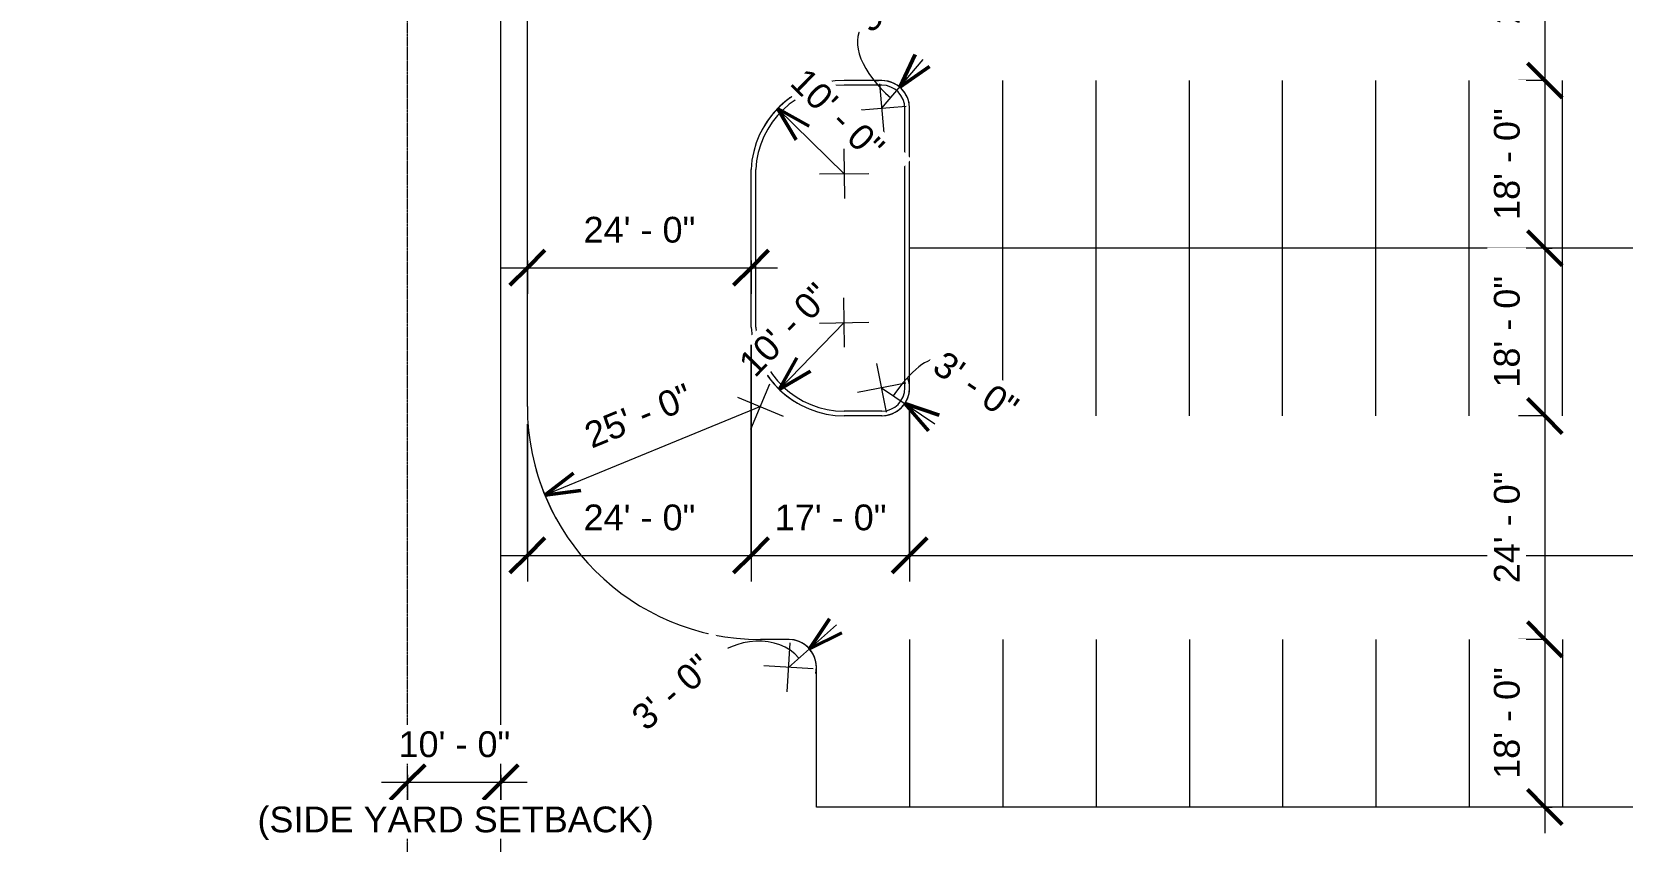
# Model space of a CAD drawing. Header units: inches. Extents: x 1 to 127281, y -26064 to 104775.
# Drawn here: x 22869 to 24916, y -24940 to -23897 of the extents above; entities that cross this region are included whole.
import ezdxf

# ---------------------------------------------------------------- set-up
doc = ezdxf.new("R2010")
doc.units = ezdxf.units.IN
doc.header["$MEASUREMENT"] = 0
doc.linetypes.add('Center 1_4_', pattern=[0.53125, 0.25, -0.09375, 0.09375, -0.09375])
doc.linetypes.add('Hidden', pattern=[0.28125, 0.1875, -0.09375])
for name, color, linetype, lineweight in [('A-ANNO-DIMS', 211, 'Continuous', 9), ('A-ANNO-DIMS-360', 211, 'Continuous', 9), ('A-PROP-SBCK', 71, 'Hidden', 15), ('EOP-PR', 4, 'Continuous', 9), ('G-ANNO-TEXT', 231, 'Continuous', 9), ('PAINT', 190, 'Continuous', 9), ('PROP', 3, 'Center 1_4_', 9)]:
    doc.layers.add(name, color=color, linetype=linetype, lineweight=lineweight)
doc.styles.add('Arial_1', font='arial.ttf', dxfattribs={"height": 33.194237})
doc.styles.add('Arial_2', font='arial.ttf', dxfattribs={"height": 44.258982})
doc.dimstyles.new('Arrow_-_3_32__Arial', dxfattribs={"dimscale": 12, "dimtxt": 33.75, "dimasz": 3.75, "dimexe": 2.8125, "dimexo": 0, "dimgap": 1.875, "dimtad": 1, "dimjust": 3, "dimdec": 5, "dimrnd": 0.03125, "dimzin": 1, "dimdsep": 46, "dimlunit": 4, "dimtxsty": 'Arial_1', "dimblk1": 'OPEN30', "dimblk2": 'OPEN30', "dimsah": 1, "dimcen": 0.09, "dimazin": 0, "dimtfac": 1, "dimtdec": 4, "dimtix": 1, "dimtmove": 0, "dimatfit": 2, "dimfxl": 1, "dimtvp": 1, "dimtfill": 1, "dimfrac": 2, "dimtolj": 1, "dimtzin": 0, "dimarcsym": 2})
doc.dimstyles.new('Arrow_-_3_32__Arial_1', dxfattribs={"dimscale": 12, "dimtxt": 33.75, "dimasz": 3.75, "dimexe": 2.8125, "dimexo": 0, "dimgap": 1.875, "dimtad": 1, "dimjust": 3, "dimdec": 5, "dimrnd": 0.03125, "dimzin": 1, "dimdsep": 46, "dimlunit": 4, "dimtxsty": 'Arial_1', "dimblk1": 'OPEN30', "dimblk2": 'OPEN30', "dimsah": 1, "dimcen": 0.09, "dimazin": 0, "dimtfac": 1, "dimtdec": 4, "dimtix": 1, "dimtmove": 0, "dimatfit": 2, "dimfxl": 1, "dimtvp": 1, "dimtfill": 1, "dimfrac": 2, "dimtolj": 1, "dimtzin": 0, "dimarcsym": 2})
doc.dimstyles.new('Linear_-_3_32__Arial_1', dxfattribs={"dimscale": 12, "dimtxt": 33.75, "dimasz": 3.75, "dimexe": 2.8125, "dimexo": 1.875, "dimgap": 1.875, "dimtad": 1, "dimdec": 4, "dimrnd": 0.0625, "dimzin": 1, "dimdsep": 46, "dimlunit": 4, "dimtxsty": 'Arial_1', "dimblk1": 'OBLIQUE', "dimblk2": 'OBLIQUE', "dimsah": 1, "dimcen": 0.09, "dimdle": 2.8125, "dimazin": 0, "dimtfac": 1, "dimtdec": 4, "dimtix": 1, "dimtmove": 0, "dimatfit": 3, "dimfxl": 1, "dimtvp": 1, "dimtfill": 1, "dimfrac": 2, "dimtolj": 1, "dimtzin": 0, "dimarcsym": 2})

# ---------------------------------------------------------------- blocks, each defined once
blk = doc.blocks.new('DIMBLOCK15-Site Plan - Phase 1')
at = {"layer": 'A-ANNO-DIMS-360', "lineweight": 50}
for q in [(24005.7, -23926.5), (24024.1, -23942.1)]:
    blk.add_line((23985.8, -23968.6), q, dxfattribs=at)
at = {"layer": 'A-ANNO-DIMS-360'}
for p, q in [((23962.5, -23996.1), (24015.9, -23933.1)), ((23959.9, -23964.4), (23965.1, -24027.8)), ((23994.2, -23993.5), (23930.8, -23998.7))]:
    blk.add_line(p, q, dxfattribs=at)
blk.add_arc((23962.5, -23996.1), 36, 356.0191, 103.4487, dxfattribs=at)
blk.add_ellipse((24004.4, -23946.6), major_axis=(-66.6, 56.4), ratio=0.537061, start_param=0, end_param=1.570796, dxfattribs=at)
at = {"layer": 'A-ANNO-DIMS-360', "color": 0, "insert": (23924.8, -23879.1), "char_height": 33.19, "width": 141.438, "attachment_point": 1, "rotation": 49.7339, "line_spacing_factor": 0.938532, "style": 'Arial_1', "bg_fill": 3, "box_fill_scale": 1.25, "bg_fill_color": 0, "bg_fill_transparency": 0}
blk.add_mtext('3\' - 0"', dxfattribs=at)
blk = doc.blocks.new('_Open30')
at = {"color": 0, "linetype": 'ByBlock', "lineweight": -2}
for p, q in [((-1, 0.268), (0, 0)), ((0, 0), (-1, -0.268)), ((0, 0), (-1, 0))]:
    blk.add_line(p, q, dxfattribs=at)
blk = doc.blocks.new('DIMBLOCK16-Site Plan - Phase 1')
at = {"layer": 'A-ANNO-DIMS-360'}
for p, q in [((23914.4, -24080.1), (23828.6, -23996.2)), ((23914, -24048.3), (23914.8, -24111.9)), ((23882.6, -24080.5), (23946.2, -24079.7))]:
    blk.add_line(p, q, dxfattribs=at)
at = {"layer": 'A-ANNO-DIMS-360', "lineweight": 50}
for q in [(23869.2, -24019.1), (23852.3, -24036.3)]:
    blk.add_line((23828.6, -23996.2), q, dxfattribs=at)
at = {"layer": 'A-ANNO-DIMS-360'}
blk.add_arc((23914.4, -24080.1), 120, 119.5557, 151.7846, dxfattribs=at)
at = {"layer": 'A-ANNO-DIMS-360', "color": 0, "insert": (23866, -23941.2), "char_height": 33.19, "width": 171.969, "attachment_point": 1, "rotation": 315.6702, "line_spacing_factor": 0.938532, "style": 'Arial_1', "bg_fill": 3, "box_fill_scale": 1.25, "bg_fill_color": 0, "bg_fill_transparency": 0}
blk.add_mtext('10\' - 0"', dxfattribs=at)
blk = doc.blocks.new('DIMBLOCK17-Site Plan - Phase 1')
at = {"layer": 'A-ANNO-DIMS-360'}
for p, q in [((23914.8, -24303.8), (23913.9, -24240.2)), ((23914.4, -24272), (23830.8, -24358.2)), ((23882.6, -24272.5), (23946.2, -24271.6))]:
    blk.add_line(p, q, dxfattribs=at)
at = {"layer": 'A-ANNO-DIMS-360', "lineweight": 50}
for q in [(23853.5, -24317.5), (23870.8, -24334.3)]:
    blk.add_line((23830.8, -24358.2), q, dxfattribs=at)
at = {"layer": 'A-ANNO-DIMS-360'}
blk.add_arc((23914.4, -24272), 120, 209.7517, 241.9806, dxfattribs=at)
at = {"layer": 'A-ANNO-DIMS-360', "color": 0, "insert": (23775.6, -24320.9), "char_height": 33.19, "width": 171.969, "attachment_point": 1, "rotation": 45.8662, "line_spacing_factor": 0.938532, "style": 'Arial_1', "bg_fill": 3, "box_fill_scale": 1.25, "bg_fill_color": 0, "bg_fill_transparency": 0}
blk.add_mtext('10\' - 0"', dxfattribs=at)
blk = doc.blocks.new('DIMBLOCK18-Site Plan - Phase 1')
at = {"layer": 'A-ANNO-DIMS-360'}
for p, q in [((23968.6, -24387.3), (23956.5, -24324.8)), ((23993.8, -24350), (23931.3, -24362.1)), ((23962.5, -24356), (24030.9, -24402.3))]:
    blk.add_line(p, q, dxfattribs=at)
at = {"layer": 'A-ANNO-DIMS-360', "lineweight": 50}
for q in [(24036.4, -24391.4), (24022.9, -24411.4)]:
    blk.add_line((23992.3, -24376.2), q, dxfattribs=at)
at = {"layer": 'A-ANNO-DIMS-360'}
blk.add_arc((23962.5, -24356), 36, 272.2235, 19.6531, dxfattribs=at)
blk.add_ellipse((23995.7, -24378.5), major_axis=(39, 57.7), ratio=0.316105, start_param=0, end_param=1.570796, dxfattribs=at)
at = {"layer": 'A-ANNO-DIMS-360', "color": 0, "insert": (24044.3, -24306.5), "char_height": 33.19, "width": 141.438, "attachment_point": 1, "rotation": 325.9383, "line_spacing_factor": 0.938532, "style": 'Arial_1', "bg_fill": 3, "box_fill_scale": 1.25, "bg_fill_color": 0, "bg_fill_transparency": 0}
blk.add_mtext('3\' - 0"', dxfattribs=at)
blk = doc.blocks.new('DIMBLOCK24-Site Plan - Phase 1')
at = {"layer": 'A-ANNO-DIMS-360'}
for p, q in [((23794.5, -24300.5), (23794.5, -24605.6)), ((23794.5, -24571.9), (23794.5, -24300.5)), ((23506.5, -24402.6), (23506.5, -24605.6)), ((23506.5, -24571.9), (23506.5, -24402.6)), ((23472.8, -24571.9), (23794.5, -24571.9))]:
    blk.add_line(p, q, dxfattribs=at)
at = {"layer": 'A-ANNO-DIMS-360', "lineweight": 50}
for p, q in [((23506.5, -24571.9), (23529, -24549.4)), ((23794.5, -24571.9), (23817, -24549.4)), ((23506.5, -24571.9), (23484, -24594.4)), ((23794.5, -24571.9), (23772, -24594.4))]:
    blk.add_line(p, q, dxfattribs=at)
at = {"layer": 'A-ANNO-DIMS-360', "color": 0, "insert": (23578.9, -24506.3), "char_height": 33.19, "width": 171.969, "attachment_point": 1, "line_spacing_factor": 0.938532, "style": 'Arial_1', "bg_fill": 3, "box_fill_scale": 1.25, "bg_fill_color": 0, "bg_fill_transparency": 0}
blk.add_mtext('24\' - 0"', dxfattribs=at)
blk = doc.blocks.new('_Oblique')
at = {"color": 0, "linetype": 'ByBlock', "lineweight": -2}
blk.add_line((-0.5, -0.5), (0.5, 0.5), dxfattribs=at)
blk = doc.blocks.new('DIMBLOCK25-Site Plan - Phase 1')
at = {"layer": 'A-ANNO-DIMS-360'}
for p, q in [((23794.5, -24300.5), (23794.5, -24605.6)), ((23794.5, -24571.9), (23794.5, -24300.5)), ((23998.5, -24378.6), (23998.5, -24605.6)), ((23998.5, -24571.9), (23998.5, -24378.6)), ((23794.5, -24571.9), (23998.5, -24571.9))]:
    blk.add_line(p, q, dxfattribs=at)
at = {"layer": 'A-ANNO-DIMS-360', "lineweight": 50}
for p, q in [((23794.5, -24571.9), (23817, -24549.4)), ((23998.5, -24571.9), (24021, -24549.4)), ((23794.5, -24571.9), (23772, -24594.4)), ((23998.5, -24571.9), (23976, -24594.4))]:
    blk.add_line(p, q, dxfattribs=at)
at = {"layer": 'A-ANNO-DIMS-360', "color": 0, "insert": (23824.9, -24506.3), "char_height": 33.19, "width": 171.969, "attachment_point": 1, "line_spacing_factor": 0.938532, "style": 'Arial_1', "bg_fill": 3, "box_fill_scale": 1.25, "bg_fill_color": 0, "bg_fill_transparency": 0}
blk.add_mtext('17\' - 0"', dxfattribs=at)
blk = doc.blocks.new('DIMBLOCK26-Site Plan - Phase 1')
at = {"layer": 'A-ANNO-DIMS-360'}
for p, q in [((23998.5, -24378.6), (23998.5, -24605.6)), ((23998.5, -24571.9), (23998.5, -24378.6)), ((26170.5, -24378.6), (26170.5, -24605.6)), ((26170.5, -24571.9), (26170.5, -24378.6)), ((23998.5, -24571.9), (26170.5, -24571.9))]:
    blk.add_line(p, q, dxfattribs=at)
at = {"layer": 'A-ANNO-DIMS-360', "lineweight": 50}
for p, q in [((23998.5, -24571.9), (24021, -24549.4)), ((26170.5, -24571.9), (26193, -24549.4)), ((23998.5, -24571.9), (23976, -24594.4)), ((26170.5, -24571.9), (26148, -24594.4))]:
    blk.add_line(p, q, dxfattribs=at)
at = {"layer": 'A-ANNO-DIMS-360', "color": 0, "insert": (25000.1, -24506.3), "char_height": 33.19, "width": 202.5, "attachment_point": 1, "line_spacing_factor": 0.938532, "style": 'Arial_1', "bg_fill": 3, "box_fill_scale": 1.25, "bg_fill_color": 0, "bg_fill_transparency": 0}
blk.add_mtext('181\' - 0"', dxfattribs=at)
blk = doc.blocks.new('DIMBLOCK29-Site Plan - Phase 1')
at = {"layer": 'A-ANNO-DIMS-360', "lineweight": 50}
for p, q in [((23506.5, -24201.3), (23529, -24178.8)), ((23794.5, -24201.3), (23817, -24178.8)), ((23506.5, -24201.3), (23484, -24223.8)), ((23794.5, -24201.3), (23772, -24223.8))]:
    blk.add_line(p, q, dxfattribs=at)
at = {"layer": 'A-ANNO-DIMS-360'}
for p, q in [((23506.5, -24192), (23506.5, -24235)), ((23506.5, -24201.3), (23506.5, -24192)), ((23794.5, -24192), (23794.5, -24235)), ((23794.5, -24201.3), (23794.5, -24192)), ((23472.8, -24201.3), (23828.3, -24201.3))]:
    blk.add_line(p, q, dxfattribs=at)
at = {"layer": 'A-ANNO-DIMS-360', "color": 0, "insert": (23578.9, -24135.7), "char_height": 33.19, "width": 171.969, "attachment_point": 1, "line_spacing_factor": 0.938532, "style": 'Arial_1', "bg_fill": 3, "box_fill_scale": 1.25, "bg_fill_color": 0, "bg_fill_transparency": 0}
blk.add_mtext('24\' - 0"', dxfattribs=at)
blk = doc.blocks.new('DIMBLOCK38-Site Plan - Phase 1')
at = {"layer": 'A-ANNO-DIMS-360'}
for p, q in [((23794.3, -24409.4), (23818.8, -24350.7)), ((23777.1, -24367.8), (23835.9, -24392.3)), ((23806.5, -24380.1), (23529.1, -24494.3))]:
    blk.add_line(p, q, dxfattribs=at)
at = {"layer": 'A-ANNO-DIMS-360', "lineweight": 50}
for q in [(23566.1, -24466), (23575.3, -24488.3)]:
    blk.add_line((23529.1, -24494.3), q, dxfattribs=at)
at = {"layer": 'A-ANNO-DIMS-360'}
blk.add_arc((23806.5, -24380.1), 300, 195.9299, 208.8215, dxfattribs=at)
at = {"layer": 'A-ANNO-DIMS-360', "color": 0, "insert": (23576.6, -24403.8), "char_height": 33.19, "width": 171.969, "attachment_point": 1, "rotation": 22.3757, "line_spacing_factor": 0.938532, "style": 'Arial_1', "bg_fill": 3, "box_fill_scale": 1.25, "bg_fill_color": 0, "bg_fill_transparency": 0}
blk.add_mtext('25\' - 0"', dxfattribs=at)
blk = doc.blocks.new('DIMBLOCK40-Site Plan - Phase 1')
at = {"layer": 'A-ANNO-DIMS-360'}
for p, q in [((23842.5, -24716.1), (23904.4, -24661.4)), ((23844.5, -24684.3), (23840.5, -24747.8)), ((23874.3, -24718.1), (23810.8, -24714.1))]:
    blk.add_line(p, q, dxfattribs=at)
at = {"layer": 'A-ANNO-DIMS-360', "lineweight": 50}
for q in [(23895.3, -24653.4), (23911.2, -24671.5)]:
    blk.add_line((23869.5, -24692.3), q, dxfattribs=at)
at = {"layer": 'A-ANNO-DIMS-360'}
blk.add_arc((23842.5, -24716.1), 36, 347.7027, 95.1323, dxfattribs=at)
blk.add_ellipse((23786.6, -24765.4), major_axis=(69.4, 61.2), ratio=0.808883, start_param=0, end_param=1.570796, dxfattribs=at)
at = {"layer": 'A-ANNO-DIMS-360', "color": 0, "insert": (23637.4, -24774.4), "char_height": 33.19, "width": 141.438, "attachment_point": 1, "rotation": 41.4175, "line_spacing_factor": 0.938532, "style": 'Arial_1', "bg_fill": 3, "box_fill_scale": 1.25, "bg_fill_color": 0, "bg_fill_transparency": 0}
blk.add_mtext('3\' - 0"', dxfattribs=at)
blk = doc.blocks.new('DIMBLOCK45-Site Plan - Phase 1')
at = {"layer": 'A-ANNO-DIMS-360', "lineweight": 50}
for p, q in [((24816, -23672.1), (24793.5, -23649.6)), ((24816, -23672.1), (24838.5, -23694.6)), ((24816, -23960.1), (24793.5, -23937.6)), ((24816, -23960.1), (24838.5, -23982.6))]:
    blk.add_line(p, q, dxfattribs=at)
at = {"layer": 'A-ANNO-DIMS-360'}
for p, q in [((24888, -23672.1), (24782.3, -23672.1)), ((24816, -23672.1), (24816, -23960.1)), ((24816, -23672.1), (24888, -23672.1)), ((24816, -23960.1), (24782.3, -23960.1)), ((24816, -23960.1), (24816, -23960.1))]:
    blk.add_line(p, q, dxfattribs=at)
at = {"layer": 'A-ANNO-DIMS-360', "color": 0, "insert": (24750.4, -23887.7), "char_height": 33.19, "width": 171.969, "attachment_point": 1, "rotation": 90, "line_spacing_factor": 0.938532, "style": 'Arial_1', "bg_fill": 3, "box_fill_scale": 1.25, "bg_fill_color": 0, "bg_fill_transparency": 0}
blk.add_mtext('24\' - 0"', dxfattribs=at)
blk = doc.blocks.new('DIMBLOCK46-Site Plan - Phase 1')
at = {"layer": 'A-ANNO-DIMS-360', "lineweight": 50}
for p, q in [((24816, -23960.1), (24793.5, -23937.6)), ((24816, -23960.1), (24838.5, -23982.6)), ((24816, -24176.1), (24793.5, -24153.6)), ((24816, -24176.1), (24838.5, -24198.6))]:
    blk.add_line(p, q, dxfattribs=at)
at = {"layer": 'A-ANNO-DIMS-360'}
for p, q in [((24816, -23960.1), (24782.3, -23960.1)), ((24816, -23960.1), (24816, -24176.1)), ((24816, -23960.1), (24816, -23960.1)), ((24825.3, -24176.1), (24782.3, -24176.1)), ((24816, -24176.1), (24825.3, -24176.1))]:
    blk.add_line(p, q, dxfattribs=at)
at = {"layer": 'A-ANNO-DIMS-360', "color": 0, "insert": (24750.4, -24139.7), "char_height": 33.19, "width": 171.969, "attachment_point": 1, "rotation": 90, "line_spacing_factor": 0.938532, "style": 'Arial_1', "bg_fill": 3, "box_fill_scale": 1.25, "bg_fill_color": 0, "bg_fill_transparency": 0}
blk.add_mtext('18\' - 0"', dxfattribs=at)
blk = doc.blocks.new('DIMBLOCK47-Site Plan - Phase 1')
at = {"layer": 'A-ANNO-DIMS-360', "lineweight": 50}
for p, q in [((24816, -24176.1), (24793.5, -24153.6)), ((24816, -24176.1), (24838.5, -24198.6)), ((24816, -24392.1), (24793.5, -24369.6)), ((24816, -24392.1), (24838.5, -24414.6))]:
    blk.add_line(p, q, dxfattribs=at)
at = {"layer": 'A-ANNO-DIMS-360'}
for p, q in [((24825.3, -24176.1), (24782.3, -24176.1)), ((24816, -24176.1), (24816, -24392.1)), ((24816, -24176.1), (24825.3, -24176.1)), ((24816, -24392.1), (24782.3, -24392.1)), ((24816, -24392.1), (24816, -24392.1))]:
    blk.add_line(p, q, dxfattribs=at)
at = {"layer": 'A-ANNO-DIMS-360', "color": 0, "insert": (24750.4, -24355.7), "char_height": 33.19, "width": 171.969, "attachment_point": 1, "rotation": 90, "line_spacing_factor": 0.938532, "style": 'Arial_1', "bg_fill": 3, "box_fill_scale": 1.25, "bg_fill_color": 0, "bg_fill_transparency": 0}
blk.add_mtext('18\' - 0"', dxfattribs=at)
blk = doc.blocks.new('DIMBLOCK48-Site Plan - Phase 1')
at = {"layer": 'A-ANNO-DIMS-360', "lineweight": 50}
for p, q in [((24816, -24392.1), (24793.5, -24369.6)), ((24816, -24392.1), (24838.5, -24414.6)), ((24816, -24680.1), (24793.5, -24657.6)), ((24816, -24680.1), (24838.5, -24702.6))]:
    blk.add_line(p, q, dxfattribs=at)
at = {"layer": 'A-ANNO-DIMS-360'}
for p, q in [((24816, -24392.1), (24782.3, -24392.1)), ((24816, -24392.1), (24816, -24680.1)), ((24816, -24392.1), (24816, -24392.1)), ((24816, -24680.1), (24782.3, -24680.1)), ((24816, -24680.1), (24816, -24680.1))]:
    blk.add_line(p, q, dxfattribs=at)
at = {"layer": 'A-ANNO-DIMS-360', "color": 0, "insert": (24750.4, -24607.7), "char_height": 33.19, "width": 171.969, "attachment_point": 1, "rotation": 90, "line_spacing_factor": 0.938532, "style": 'Arial_1', "bg_fill": 3, "box_fill_scale": 1.25, "bg_fill_color": 0, "bg_fill_transparency": 0}
blk.add_mtext('24\' - 0"', dxfattribs=at)
blk = doc.blocks.new('DIMBLOCK49-Site Plan - Phase 1')
at = {"layer": 'A-ANNO-DIMS-360', "lineweight": 50}
for p, q in [((24816, -24680.1), (24793.5, -24657.6)), ((24816, -24680.1), (24838.5, -24702.6)), ((24816, -24896.1), (24793.5, -24873.6)), ((24816, -24896.1), (24838.5, -24918.6))]:
    blk.add_line(p, q, dxfattribs=at)
at = {"layer": 'A-ANNO-DIMS-360'}
for p, q in [((24816, -24680.1), (24782.3, -24680.1)), ((24816, -24680.1), (24816, -24929.8)), ((24816, -24680.1), (24816, -24680.1)), ((24825.3, -24896.1), (24782.3, -24896.1)), ((24816, -24896.1), (24825.3, -24896.1))]:
    blk.add_line(p, q, dxfattribs=at)
at = {"layer": 'A-ANNO-DIMS-360', "color": 0, "insert": (24750.4, -24859.7), "char_height": 33.19, "width": 171.969, "attachment_point": 1, "rotation": 90, "line_spacing_factor": 0.938532, "style": 'Arial_1', "bg_fill": 3, "box_fill_scale": 1.25, "bg_fill_color": 0, "bg_fill_transparency": 0}
blk.add_mtext('18\' - 0"', dxfattribs=at)
blk = doc.blocks.new('DIMBLOCK91-Site Plan - Phase 1')
at = {"layer": 'A-ANNO-DIMS-360', "lineweight": 50}
for p, q in [((23352.3, -24864), (23374.8, -24841.5)), ((23472.3, -24864), (23494.8, -24841.5)), ((23352.3, -24864), (23329.8, -24886.5)), ((23472.3, -24864), (23449.8, -24886.5))]:
    blk.add_line(p, q, dxfattribs=at)
at = {"layer": 'A-ANNO-DIMS-360'}
for p, q in [((23318.6, -24864), (23506.1, -24864)), ((23352.3, -24854.7), (23352.3, -24897.8)), ((23352.3, -24864), (23352.3, -24854.7)), ((23472.3, -24854.7), (23472.3, -24897.8)), ((23472.3, -24864), (23472.3, -24854.7))]:
    blk.add_line(p, q, dxfattribs=at)
at = {"layer": 'A-ANNO-DIMS-360', "color": 0, "attachment_point": 1, "rotation": 0.0078, "line_spacing_factor": 0.938532, "style": 'Arial_1', "bg_fill": 3, "box_fill_scale": 1.25, "bg_fill_color": 0, "bg_fill_transparency": 0}
for s, insert, char_height, width in [('10\' - 0"', (23340.7, -24798.5), 33.19, 171.969), ('(SIDE YARD SETBACK)', (23159.2, -24895.4), 33.194, 607.5)]:
    blk.add_mtext(s, dxfattribs=dict(at, insert=insert, char_height=char_height, width=width))

msp = doc.modelspace()

# ---------------------------------------------------------------- linework, layer by layer
at = {"layer": 'A-PROP-SBCK'}
msp.add_line((23472.445329, -25611.648627), (23472.145187, -23416.400504), dxfattribs=at)
at = {"layer": 'EOP-PR'}
for p, q in [((23506.515752, -24380.108496), (23506.515752, -23559.460554)), ((23962.515665, -23966.102725), (23914.396835, -23966.102021)), ((23962.515752, -23960.102725), (23914.396922, -23960.102021)), ((23992.515225, -24356.055187), (23992.515225, -23996.102725)), ((23998.515225, -24356.055187), (23998.515225, -23996.102725)), ((23794.515752, -24277.968887), (23794.515752, -24074.723704)), ((23800.515752, -24277.818492), (23800.515752, -24074.859955)), ((23962.515665, -24386.032232), (23914.370517, -24386.032937)), ((23962.515752, -24392.032232), (23914.370605, -24392.032937)), ((23842.515225, -24680.067479), (23806.51575, -24680.067479)), ((23878.515225, -24896.067479), (23878.515225, -24716.067479)), ((26278.515225, -24896.067479), (23878.515225, -24896.067479))]:
    msp.add_line(p, q, dxfattribs=at)
for centre, radius, start, end in [((23914.395166, -24080.102021), 120, 89.999161176, 177.431182255), ((23914.395166, -24080.102021), 114, 89.999161176, 177.364436983), ((23962.515225, -23996.102725), 30, 0, 89.999161176), ((23962.515225, -23996.102725), 36, 0, 89.999161176), ((23914.368848, -24272.032937), 120, 182.835364349, 270.000838824), ((23914.368848, -24272.032937), 114, 182.909038069, 270.000838824), ((23962.515225, -24356.032232), 30, 270.000838824, 0), ((23962.515225, -24356.032232), 36, 270.000838824, 0), ((23806.51575, -24380.067479), 300, 180.007833672, 270), ((23842.515225, -24716.067479), 36, 360, 90)]:
    msp.add_arc(centre, radius, start, end, dxfattribs=at)
at = {"layer": 'PAINT'}
for p, q in [((24118.515225, -24392.067479), (24118.515225, -23960.067479)), ((24238.515225, -24392.067479), (24238.515225, -23960.067479)), ((24358.515225, -24392.067479), (24358.515225, -23960.067479)), ((24478.515225, -24392.067479), (24478.515225, -23960.067479)), ((24598.515225, -24392.067479), (24598.515225, -23960.067479)), ((24718.515225, -24392.067479), (24718.515225, -23960.067479)), ((24838.515225, -24392.067479), (24838.515225, -23960.067479)), ((26170.515225, -24176.067479), (23998.515225, -24176.067479)), ((23998.515225, -24680.067479), (23998.515225, -24896.067479)), ((24118.515225, -24680.067479), (24118.515225, -24896.067479)), ((24238.515225, -24680.067479), (24238.515225, -24896.067479)), ((24358.515225, -24680.067479), (24358.515225, -24896.067479)), ((24478.515225, -24680.067479), (24478.515225, -24896.067479)), ((24598.515225, -24680.067479), (24598.515225, -24896.067479)), ((24718.515225, -24680.067479), (24718.515225, -24896.067479)), ((24838.515225, -24680.067479), (24838.515225, -24896.067479))]:
    msp.add_line(p, q, dxfattribs=at)
at = {"layer": 'PROP'}
msp.add_line((23352.460784, -25724.692953), (23352.161473, -23535.52488), dxfattribs=at)

# ---------------------------------------------------------------- texts
at = {"layer": 'G-ANNO-TEXT', "color": 7, "insert": (21289.518316, -24351.309967), "char_height": 44.25898204, "width": 1594.95753109, "attachment_point": 1, "line_spacing_factor": 0.938532, "style": 'Arial_2', "bg_fill": 3, "box_fill_scale": 1.25, "bg_fill_color": 0, "bg_fill_transparency": 0}
msp.add_mtext('(6) ACCESSIBLE STALLS TOTAL WITH (1) VAN', dxfattribs=at)

# ---------------------------------------------------------------- next in the draw order: texts
at = {"layer": 'G-ANNO-TEXT', "color": 7, "insert": (21289.518316, -24420.540737), "char_height": 44.25898204, "width": 1733.04555504, "attachment_point": 1, "line_spacing_factor": 0.938532, "style": 'Arial_2', "bg_fill": 3, "box_fill_scale": 1.25, "bg_fill_color": 0, "bg_fill_transparency": 0}
msp.add_mtext('ACCESSIBLE SPACE - (4) AND (1-VAN) REQUIRED', dxfattribs=at)

# ---------------------------------------------------------------- next in the draw order: dimensions: what is measured, and where the dimension line sits
at = {"layer": 'A-ANNO-DIMS'}
dim = msp.add_linear_dim(base=(24816.00258, -23960.067479), p1=(24910.515225, -23672.067479), p2=(24838.515225, -23960.067479), angle=90, dimstyle='Linear_-_3_32__Arial_1', override={"dimpost": '<>', "dimfxl": 296.863605}, dxfattribs=at)
dim.commit()
dim.dimension.update_dxf_attribs({"geometry": 'DIMBLOCK45-Site Plan - Phase 1', "text_midpoint": (24776.554499, -23816.067479)})
for center, mpoint, dimstyle, picture, middle in [((23962.515225, -23996.102725), (23985.783422, -23968.632905), 'Arrow_-_3_32__Arial', 'DIMBLOCK15-Site Plan - Phase 1', (23944.039805, -23956.863673)), ((23914.368848, -24272.032937), (23830.808416, -24358.158741), 'Arrow_-_3_32__Arial_1', 'DIMBLOCK17-Site Plan - Phase 1', (23859.943732, -24271.478095)), ((23842.515225, -24716.067479), (23869.511953, -24692.252007), 'Arrow_-_3_32__Arial', 'DIMBLOCK40-Site Plan - Phase 1', (23829.909582, -24674.568778))]:
    dim = msp.add_radius_dim(center=center, mpoint=mpoint, dimstyle=dimstyle, override={"dimpost": '<>'}, dxfattribs=at)
    dim.commit()
    dim.dimension.update_dxf_attribs({"geometry": picture, "text_midpoint": middle})

# ---------------------------------------------------------------- next in the draw order: dimensions: what is measured, and where the dimension line sits
for center, mpoint, dimstyle, picture, middle in [((23914.395166, -24080.102021), (23828.555665, -23996.247503), 'Arrow_-_3_32__Arial_1', 'DIMBLOCK16-Site Plan - Phase 1', (23915.136153, -24025.679121)), ((23962.515225, -24356.032232), (23992.338885, -24376.1953), 'Arrow_-_3_32__Arial', 'DIMBLOCK18-Site Plan - Phase 1', (23999.527683, -24333.424216))]:
    dim = msp.add_radius_dim(center=center, mpoint=mpoint, dimstyle=dimstyle, override={"dimpost": '<>'}, dxfattribs=at)
    dim.commit()
    dim.dimension.update_dxf_attribs({"geometry": picture, "text_midpoint": middle})
dim = msp.add_linear_dim(base=(24816.00258, -24176.067479), p1=(24838.515225, -23960.067479), p2=(24847.822385, -24176.067479), angle=90, dimstyle='Linear_-_3_32__Arial_1', override={"dimpost": '<>', "dimfxl": 216.200424}, dxfattribs=at)
dim.commit()
dim.dimension.update_dxf_attribs({"geometry": 'DIMBLOCK46-Site Plan - Phase 1', "text_midpoint": (24776.554499, -24068.067479)})
for base, p1, p2, override, picture, middle in [((23794.515752, -24201.286249), (23506.515752, -24169.466444), (23794.515752, -24169.466444), {"dimpost": '<>', "dimfxl": 288}, 'DIMBLOCK29-Site Plan - Phase 1', (23650.515752, -24161.838168)), ((23794.515752, -24571.8796), (23506.515752, -24380.108496), (23794.515752, -24277.968887), {"dimpost": '<>', "dimfxl": 305.575686}, 'DIMBLOCK24-Site Plan - Phase 1', (23650.515752, -24532.431519))]:
    dim = msp.add_linear_dim(base=base, p1=p1, p2=p2, dimstyle='Linear_-_3_32__Arial_1', override=override, dxfattribs=at)
    dim.commit()
    dim.dimension.update_dxf_attribs({"geometry": picture, "text_midpoint": middle})
dim = msp.add_linear_dim(base=(23472.343111, -24864.020503), p1=(23352.338762, -24832.217105), p2=(23472.33876, -24832.200698), angle=0.007833673, text='<>\\X(SIDE YARD SETBACK)', dimstyle='Linear_-_3_32__Arial_1', override={"dimpost": '<>', "dimfxl": 120}, dxfattribs=at)
dim.commit()
dim.dimension.update_dxf_attribs({"geometry": 'DIMBLOCK91-Site Plan - Phase 1', "text_midpoint": (23412.343112, -24864.028706)})

# ---------------------------------------------------------------- next in the draw order: dimensions: what is measured, and where the dimension line sits
dim = msp.add_linear_dim(base=(23998.515225, -24571.8796), p1=(23794.515752, -24277.968887), p2=(23998.515225, -24356.055187), dimstyle='Linear_-_3_32__Arial_1', override={"dimpost": '<>', "dimfxl": 218.43364}, dxfattribs=at)
dim.commit()
dim.dimension.update_dxf_attribs({"geometry": 'DIMBLOCK25-Site Plan - Phase 1', "text_midpoint": (23896.515489, -24532.431519)})

# ---------------------------------------------------------------- next in the draw order: dimensions: what is measured, and where the dimension line sits
dim = msp.add_radius_dim(center=(23806.51575, -24380.067479), mpoint=(23529.103486, -24494.270963), dimstyle='Arrow_-_3_32__Arial_1', override={"dimpost": '<>'}, dxfattribs=at)
dim.commit()
dim.dimension.update_dxf_attribs({"geometry": 'DIMBLOCK38-Site Plan - Phase 1', "text_midpoint": (23673.59851, -24392.126022)})
dim = msp.add_linear_dim(base=(26170.515225, -24571.8796), p1=(23998.515225, -24356.055187), p2=(26170.515225, -24356.067479), dimstyle='Linear_-_3_32__Arial_1', override={"dimpost": '<>', "dimfxl": 2172}, dxfattribs=at)
dim.commit()
dim.dimension.update_dxf_attribs({"geometry": 'DIMBLOCK26-Site Plan - Phase 1', "text_midpoint": (25084.515225, -24532.431519)})

# ---------------------------------------------------------------- next in the draw order: dimensions: what is measured, and where the dimension line sits
dim = msp.add_linear_dim(base=(24816.00258, -24392.067479), p1=(24847.822385, -24176.067479), p2=(24838.515225, -24392.067479), angle=90, dimstyle='Linear_-_3_32__Arial_1', override={"dimpost": '<>', "dimfxl": 216.200424}, dxfattribs=at)
dim.commit()
dim.dimension.update_dxf_attribs({"geometry": 'DIMBLOCK47-Site Plan - Phase 1', "text_midpoint": (24776.554499, -24284.067479)})

# ---------------------------------------------------------------- next in the draw order: dimensions: what is measured, and where the dimension line sits
dim = msp.add_linear_dim(base=(24816.00258, -24680.067479), p1=(24838.515225, -24392.067479), p2=(24838.515225, -24680.067479), angle=90, dimstyle='Linear_-_3_32__Arial_1', override={"dimpost": '<>', "dimfxl": 288}, dxfattribs=at)
dim.commit()
dim.dimension.update_dxf_attribs({"geometry": 'DIMBLOCK48-Site Plan - Phase 1', "text_midpoint": (24776.554499, -24536.067479)})

# ---------------------------------------------------------------- next in the draw order: dimensions: what is measured, and where the dimension line sits
dim = msp.add_linear_dim(base=(24816.00258, -24896.067479), p1=(24838.515225, -24680.067479), p2=(24847.822385, -24896.067479), angle=90, dimstyle='Linear_-_3_32__Arial_1', override={"dimpost": '<>', "dimfxl": 216.200424}, dxfattribs=at)
dim.commit()
dim.dimension.update_dxf_attribs({"geometry": 'DIMBLOCK49-Site Plan - Phase 1', "text_midpoint": (24776.554499, -24788.067479)})

doc.saveas('drawing.dxf')
